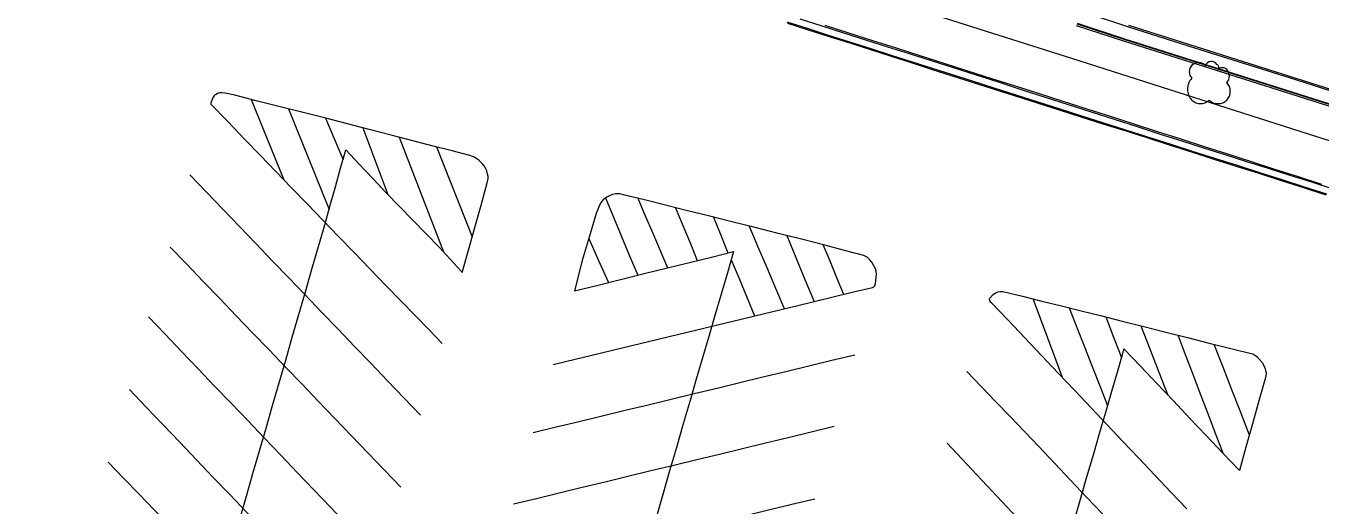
# Model space of a CAD drawing. Header units: metres. Extents: x 585772 to 587013, y 4140825 to 4141582.
# Drawn here: x 585828.4 to 585880.2, y 4140900.2 to 4140919.4 of the extents above; entities that cross this region are included whole.
import ezdxf

# ---------------------------------------------------------------- set-up
doc = ezdxf.new("R2010")
doc.units = ezdxf.units.M
doc.header["$MEASUREMENT"] = 0
for name, color, linetype, lineweight in [('BACK_OF_CURB', 5, 'Continuous', 30), ('BOTTOM_OF_CURB', 3, 'Continuous', 30), ('CONCRETE_BOTTOM', 9, 'Continuous', 30), ('CONCRETE_TOP', 204, 'Continuous', 30), ('FOOT_PATH', 2, 'Continuous', 30), ('GUTTER', 30, 'Continuous', 30), ('SINGLE_TREE', 3, 'Continuous', 30), ('TOP_OF_CURB', 1, 'Continuous', 30)]:
    doc.layers.add(name, color=color, linetype=linetype, lineweight=lineweight)
for name, color, linetype, lineweight, true_color in [('PARKING_PAINT_STRIPE', 254, 'Continuous', 30, 0xffbaf6), ('PAVED_PARKING', 191, 'Continuous', 30, 0xbaa8ff), ('PAVED_ROAD', 140, 'Continuous', 30, 0x38a9ff)]:
    doc.layers.add(name, color=color, linetype=linetype, lineweight=lineweight, true_color=true_color)

# ---------------------------------------------------------------- blocks, each defined once
blk = doc.blocks.new('SYM217')
at = {"layer": 'SINGLE_TREE'}
for centre, radius, start, end in [((-3.999321, 4.74055), 3.690934742593219, 134.999957, 225.000043), ((-3.999317, 4.740554), 3.690934742593219, 39.734283, 135.000043), ((1.220457, 6.480478), 2.460623161728812, 27.885514, 165.419776), ((2.960383, 6.480475), 1.230311580864406, 314.999957, 69.295265), ((5.570268, 3.870591), 2.460623161728812, 44.999957, 135.000043), ((4.70031, 3.000626), 3.690934742593219, 314.999957, 45.000043), ((-2.259399, -2.219148), 6.151557904322032, 134.999957, 225.000043), ((3.830349, -3.08911), 4.921246323457625, 314.999957, 45.000043), ((-3.129355, -3.089116), 4.921246323457625, 224.999957, 315.000043), ((3.830344, -3.089116), 4.921246323457627, 224.999957, 315.000043)]:
    blk.add_arc(centre, radius, start, end, dxfattribs=at)
blk = doc.blocks.new('SYM007')
at = {"layer": 'SINGLE_TREE', "xscale": 0.5, "yscale": 0.5, "zscale": 0.5}
blk.add_blockref('SYM217', (0, 0), dxfattribs=at)

msp = doc.modelspace()

# ---------------------------------------------------------------- linework, layer by layer
at = {"layer": 'BACK_OF_CURB'}
msp.add_polyline3d([(585882.651802, 4140915.538455, -18.488), (585878.742875, 4140916.780664, -18.52231), (585874.705104, 4140918.059472, -18.554302), (585872.306926, 4140918.821679, -18.570042), (585870.418368, 4140919.441492, -18.581733)], dxfattribs=at)
at = {"layer": 'BOTTOM_OF_CURB'}
msp.add_polyline3d([(585870.449103, 4140919.536653, -18.731733), (585872.337663, 4140918.916839, -18.720042), (585874.735345, 4140918.15479, -18.704302), (585878.773115, 4140916.875982, -18.67231), (585882.682205, 4140915.633722, -18.638)], dxfattribs=at)
at = {"layer": 'CONCRETE_BOTTOM'}
msp.add_polyline3d([(585880.68715, 4140912.896979, -18.451629), (585879.823197, 4140913.171307, -18.455), (585878.959244, 4140913.445636, -18.461), (585878.095291, 4140913.719964, -18.465), (585877.231339, 4140913.994292, -18.471), (585876.367386, 4140914.26862, -18.475), (585875.503433, 4140914.542948, -18.47525), (585874.63948, 4140914.817276, -18.477011), (585873.775527, 4140915.091604, -18.479345), (585872.855367, 4140915.387526, -18.48525), (585871.935208, 4140915.683448, -18.49475), (585871.015048, 4140915.979369, -18.50125), (585870.094888, 4140916.275291, -18.504), (585869.174728, 4140916.571212, -18.511), (585868.254568, 4140916.867134, -18.52), (585867.334408, 4140917.163055, -18.5315), (585866.414248, 4140917.458977, -18.54725), (585865.494088, 4140917.754898, -18.558405), (585864.618734, 4140918.032627, -18.564783), (585863.743379, 4140918.310357, -18.567), (585862.868024, 4140918.588086, -18.569), (585861.992669, 4140918.865815, -18.57475), (585861.117314, 4140919.143544, -18.579), (585860.241959, 4140919.421273, -18.582), (585859.366604, 4140919.699002, -18.5845)], dxfattribs=at)
at = {"layer": 'CONCRETE_TOP'}
msp.add_polyline3d([(585858.837529, 4140919.594899, -18.4095), (585859.64148, 4140919.338488, -18.411), (585860.491476, 4140919.067614, -18.408), (585861.341471, 4140918.796739, -18.404), (585862.191466, 4140918.525865, -18.402), (585863.041462, 4140918.254991, -18.399), (585863.840948, 4140917.998188, -18.396), (585864.640434, 4140917.741385, -18.38975), (585865.439921, 4140917.484583, -18.381), (585866.239407, 4140917.22778, -18.376), (585867.116274, 4140916.948744, -18.374), (585867.993141, 4140916.669708, -18.377), (585868.870008, 4140916.390672, -18.38225), (585869.746875, 4140916.111636, -18.383187), (585870.623742, 4140915.8326, -18.37925), (585871.500609, 4140915.553564, -18.37725), (585872.377476, 4140915.274528, -18.379), (585873.254342, 4140914.995492, -18.38), (585874.150002, 4140914.70971, -18.378), (585875.045662, 4140914.423929, -18.376), (585875.941321, 4140914.138147, -18.376), (585876.836981, 4140913.852366, -18.376), (585877.73264, 4140913.566584, -18.375), (585878.6283, 4140913.280803, -18.372), (585879.52396, 4140912.995022, -18.366), (585880.419619, 4140912.70924, -18.363)], dxfattribs=at)
at = {"layer": 'FOOT_PATH'}
for points in [[(585809.025286, 4140938.70878, -18.315223), (585808.686996, 4140937.429783, -18.305286), (585810.852172, 4140936.866689, -18.328053), (585816.379588, 4140935.242917, -18.394279), (585818.274694, 4140934.662041, -18.417296), (585822.153612, 4140933.361121, -18.466511), (585829.080324, 4140931.259985, -18.559), (585833.310039, 4140929.879397, -18.608), (585842.184778, 4140927.109396, -18.68), (585848.012732, 4140925.209448, -18.655), (585852.391636, 4140923.797598, -18.622236), (585862.006147, 4140920.755942, -18.559463), (585870.221631, 4140918.147548, -18.507298), (585879.682543, 4140915.117615, -18.452666), (585889.889905, 4140911.862795, -18.392945), (585904.64993, 4140907.224992, -18.300933), (585912.53133, 4140904.876484, -18.202647)], [(585860.3497, 4140919.461679, -18.606), (585861.302069, 4140919.157781, -18.6015), (585862.254438, 4140918.853883, -18.596), (585863.206807, 4140918.549985, -18.588), (585864.159176, 4140918.246087, -18.579), (585865.111545, 4140917.942189, -18.572625), (585866.063914, 4140917.63829, -18.5635), (585867.016283, 4140917.334392, -18.55175), (585867.968652, 4140917.030494, -18.54475), (585868.921021, 4140916.726596, -18.5415), (585869.87339, 4140916.422698, -18.534), (585870.825759, 4140916.1188, -18.526), (585871.765113, 4140915.816496, -18.518), (585872.704467, 4140915.514192, -18.505), (585873.643822, 4140915.211888, -18.497), (585874.583176, 4140914.909584, -18.491), (585875.52253, 4140914.60728, -18.489), (585876.461884, 4140914.304975, -18.485), (585877.401238, 4140914.002671, -18.477), (585878.340592, 4140913.700367, -18.46675), (585879.279946, 4140913.398063, -18.46), (585880.219301, 4140913.095759, -18.454)]]:
    msp.add_polyline3d(points, dxfattribs=at)
at = {"layer": 'GUTTER'}
msp.add_polyline3d([(585870.605613, 4140920.021238, -18.702), (585872.494184, 4140919.401421, -18.688), (585874.889343, 4140918.640173, -18.669621), (585878.927103, 4140917.361369, -18.637005), (585882.837024, 4140916.118844, -18.602)], dxfattribs=at)
at = {"layer": 'PARKING_PAINT_STRIPE'}
for p, q in [((585837.419143, 4140916.489591, -18.250723), (585838.722626, 4140913.275355, -18.22449)), ((585838.910737, 4140916.111378, -18.252363), (585840.529958, 4140912.083918, -18.218034)), ((585840.393712, 4140915.735351, -18.255981), (585841.08898, 4140914.074953, -18.238612)), ((585841.880345, 4140915.350933, -18.259406), (585842.878484, 4140912.680128, -18.236632)), ((585845.113861, 4140910.37654, -18.225176), (585843.34676, 4140914.971715, -18.261389)), ((585844.823011, 4140914.589674, -18.265323), (585846.249521, 4140910.985813, -18.239203))]:
    msp.add_line(p, q, dxfattribs=at)
at = {"layer": 'PARKING_PAINT_STRIPE', "extrusion": (-0.7217651868285192, -0.6921380029173321, 1.12053586e-08), "elevation": -3288918.86094, "flags": 128}
msp.add_lwpolyline([(-2583288.53582, -18.177146), (-2583287.584772, -18.167146), (-2583286.633723, -18.158146), (-2583285.682675, -18.152146), (-2583284.731627, -18.146146), (-2583283.780578, -18.142146), (-2583282.82953, -18.136146), (-2583281.878482, -18.127146), (-2583280.927433, -18.119146), (-2583279.976385, -18.111146), (-2583279.025337, -18.101146), (-2583278.074288, -18.092146), (-2583277.12324, -18.084146), (-2583276.172192, -18.076146), (-2583275.221143, -18.067146)], dxfattribs=at)
at = {"layer": 'PARKING_PAINT_STRIPE', "extrusion": (0.9229198388092084, 0.3849921702221809, 4.95e-14), "elevation": 2134912.952929, "flags": 128}
msp.add_lwpolyline([(3596182.065725, -18.278), (3596181.227599, -18.268), (3596180.389473, -18.258), (3596179.551346, -18.247), (3596178.71322, -18.236)], dxfattribs=at)
at = {"layer": 'PARKING_PAINT_STRIPE', "extrusion": (0.9192401189543046, 0.393697350390952, 1.408409637e-07), "elevation": 2168805.75857, "flags": 128}
msp.add_lwpolyline([(3575844.203094, -18.585457), (3575843.445488, -18.576457), (3575842.687883, -18.566457), (3575841.930277, -18.557457), (3575841.172671, -18.549457)], dxfattribs=at)
at = {"layer": 'PARKING_PAINT_STRIPE', "extrusion": (-1.4321186e-09, 0.0127606366074308, 0.999918579762059), "elevation": 52822.395871, "flags": 128}
msp.add_lwpolyline([(585854.383879, 4140575.233325), (585854.673448, 4140574.528031), (585854.963016, 4140573.822737), (585855.252585, 4140573.117443)], dxfattribs=at)
at = {"layer": 'PARKING_PAINT_STRIPE', "extrusion": (0.928451191643283, 0.3714544181136315, 1.770880517e-07), "elevation": 2082098.588139, "flags": 128}
msp.add_lwpolyline([(3627015.705054, -18.650715), (3627014.934319, -18.640715), (3627014.163583, -18.629715)], dxfattribs=at)
at = {"layer": 'PARKING_PAINT_STRIPE', "extrusion": (0.9208046442224425, 0.3900241110218383, 7.70759081e-08), "elevation": 2154515.445838, "flags": 128}
msp.add_lwpolyline([(3584471.976608, -18.453061), (3584471.080694, -18.438061), (3584470.184781, -18.421061), (3584469.288867, -18.404061), (3584468.392953, -18.388061)], dxfattribs=at)
at = {"layer": 'PARKING_PAINT_STRIPE', "extrusion": (0.9140285862391001, 0.4056497794124496, 6.189724581e-07), "elevation": 2215244.086466, "flags": 128}
msp.add_lwpolyline([(3547260.658813, -19.621175), (3547259.695245, -19.613175), (3547258.731677, -19.604175)], dxfattribs=at)
at = {"layer": 'PARKING_PAINT_STRIPE', "extrusion": (-0.9247862197214685, -0.3804871191161077, 2.57053147e-08), "elevation": -2117357.490527, "flags": 128}
msp.add_lwpolyline([(-3606545.721862, -18.227573), (-3606544.772524, -18.211573), (-3606543.823186, -18.194573), (-3606542.873849, -18.178573)], dxfattribs=at)
at = {"layer": 'PARKING_PAINT_STRIPE', "extrusion": (0.7216822236370671, 0.6922245069962903, 3.92878805e-08), "elevation": 3289225.897222, "flags": 128}
msp.add_lwpolyline([(2582892.778541, -18.308227), (2582891.826929, -18.303227), (2582890.875317, -18.300227), (2582889.923705, -18.297227), (2582888.972093, -18.293227), (2582888.020482, -18.287227), (2582887.06887, -18.281227), (2582886.117258, -18.274227), (2582885.165646, -18.268227), (2582884.214034, -18.263227), (2582883.262422, -18.258227), (2582882.31081, -18.254227), (2582881.359199, -18.254227), (2582880.407587, -18.255227), (2582879.455975, -18.255227)], dxfattribs=at)
at = {"layer": 'PARKING_PAINT_STRIPE', "extrusion": (-0.9239092699833218, -0.3826116318648813, 7.600408867e-07), "elevation": -2125642.339562, "flags": 128}
msp.add_lwpolyline([(-3601666.646173, -16.624425), (-3601667.362556, -16.638425), (-3601668.078939, -16.651425), (-3601668.795322, -16.665425)], dxfattribs=at)
at = {"layer": 'PARKING_PAINT_STRIPE', "extrusion": (-0.9239296456911674, -0.3825624260338949, 2.340487552e-07), "elevation": -2125446.89527, "flags": 128}
msp.add_lwpolyline([(-3601782.848154, -17.761542), (-3601782.038638, -17.749542), (-3601781.229123, -17.736542), (-3601780.419607, -17.723542)], dxfattribs=at)
at = {"layer": 'PARKING_PAINT_STRIPE', "extrusion": (0.9373214898247129, 0.3484658157018845, 3.57559869e-08), "elevation": 1992112.367553, "flags": 128}
msp.add_lwpolyline([(3677203.96561, -18.27823), (3677204.803309, -18.29323), (3677205.641008, -18.30823), (3677206.478707, -18.32123), (3677207.316406, -18.33323)], dxfattribs=at)
at = {"layer": 'PARKING_PAINT_STRIPE', "extrusion": (-0.7230727183796035, -0.6907719188959014, 7.1865981e-08), "elevation": -3284022.898748, "flags": 128}
msp.add_lwpolyline([(-2589500.249624, -17.94099), (-2589499.292157, -17.93299), (-2589498.334691, -17.92824), (-2589497.377224, -17.92599), (-2589496.419758, -17.92399), (-2589495.462291, -17.91899), (-2589494.504825, -17.91299), (-2589493.547358, -17.90899), (-2589492.589892, -17.90899), (-2589491.632426, -17.90899), (-2589490.674959, -17.90599), (-2589489.717493, -17.90399), (-2589488.760026, -17.90399), (-2589487.80256, -17.90199), (-2589486.845093, -17.89899)], dxfattribs=at)
at = {"layer": 'PARKING_PAINT_STRIPE', "extrusion": (0.931207036694823, 0.3644906786325901, 2.81779852e-08), "elevation": 2054888.804513, "flags": 128}
msp.add_lwpolyline([(3642498.601753, -18.323903), (3642497.76241, -18.309903), (3642496.923068, -18.294903), (3642496.083726, -18.277903), (3642495.244384, -18.260903), (3642494.405041, -18.242903)], dxfattribs=at)
at = {"layer": 'PARKING_PAINT_STRIPE', "extrusion": (0.934654783033392, 0.3555565166788579, 2e-16), "elevation": 2019914.434965, "flags": 128}
msp.add_lwpolyline([(3662008.79792, -18.267), (3662007.931665, -18.251), (3662007.065411, -18.234)], dxfattribs=at)
at = {"layer": 'PARKING_PAINT_STRIPE', "extrusion": (0.9328984399856899, 0.3601395572167239, 9.00910365e-08), "elevation": 2037864.57108, "flags": 128}
msp.add_lwpolyline([(3652050.035411, -18.447593), (3652049.044344, -18.431593), (3652048.053277, -18.412593), (3652047.062211, -18.392593)], dxfattribs=at)
at = {"layer": 'PARKING_PAINT_STRIPE', "extrusion": (0.9346767934869177, 0.3554986522014014, 3.02206622e-08), "elevation": 2019690.15803, "flags": 128}
msp.add_lwpolyline([(3662127.076533, -18.228036), (3662127.919487, -18.247036), (3662128.762441, -18.266036), (3662129.605395, -18.282036), (3662130.448349, -18.297036), (3662131.291304, -18.311036), (3662132.134258, -18.327036)], dxfattribs=at)
at = {"layer": 'PARKING_PAINT_STRIPE', "extrusion": (-0.2348590713872412, 0.9720294319551864, 1.67318254e-08), "elevation": 3887487.852012, "flags": 128}
msp.add_lwpolyline([(-1542004.076688, -18.252045), (-1542003.130678, -18.247045), (-1542002.184667, -18.242045), (-1542001.238657, -18.238045), (-1542000.292646, -18.235045), (-1541999.346636, -18.234045), (-1541998.400625, -18.231795), (-1541997.454615, -18.227045), (-1541996.508604, -18.219045), (-1541995.562594, -18.208045), (-1541994.616583, -18.196045), (-1541993.670573, -18.185045), (-1541992.724562, -18.175045), (-1541991.778552, -18.165045), (-1541990.832541, -18.155045)], dxfattribs=at)
at = {"layer": 'PARKING_PAINT_STRIPE', "extrusion": (0.9317676394161599, 0.3630551833218154, 1.41812271e-08), "elevation": 2049277.85384, "flags": 128}
msp.add_lwpolyline([(3645657.562635, -18.296061), (3645656.588267, -18.280061), (3645655.6139, -18.262061), (3645654.639532, -18.241061), (3645653.665165, -18.221061)], dxfattribs=at)
at = {"layer": 'PARKING_PAINT_STRIPE', "extrusion": (0.2355949604719498, -0.9718513335897728, 1.71966269e-08), "elevation": -3886316.647127, "flags": 128}
msp.add_lwpolyline([(1544945.498083, -18.073168), (1544944.555751, -18.064168), (1544943.613419, -18.055168), (1544942.671087, -18.048168), (1544941.728755, -18.040168), (1544940.786423, -18.033168), (1544939.844091, -18.028168), (1544938.901759, -18.022168), (1544937.959428, -18.016168), (1544937.017096, -18.013168), (1544936.074764, -18.011168), (1544935.132432, -18.011168), (1544934.1901, -18.013168), (1544933.247768, -18.015168), (1544932.305436, -18.018168)], dxfattribs=at)
at = {"layer": 'PARKING_PAINT_STRIPE', "extrusion": (-0.2344673772828949, 0.972123988486078, 1.32491182e-08), "elevation": 3888103.664345, "flags": 128}
msp.add_lwpolyline([(-1540421.300962, -18.143514), (-1540422.250527, -18.140514), (-1540423.200092, -18.135264), (-1540424.149657, -18.127514), (-1540425.099221, -18.119514), (-1540426.048786, -18.115514), (-1540426.998351, -18.112514), (-1540427.947916, -18.110514), (-1540428.89748, -18.108514), (-1540429.847045, -18.107514), (-1540430.79661, -18.108514), (-1540431.746175, -18.111514), (-1540432.695739, -18.114514), (-1540433.645304, -18.119514), (-1540434.594869, -18.125514)], dxfattribs=at)
at = {"layer": 'PARKING_PAINT_STRIPE'}
for points in [[(585836.964339, 4140899.689384, -18.161), (585837.226287, 4140900.598893, -18.156), (585837.488234, 4140901.508402, -18.15), (585837.750182, 4140902.417911, -18.146), (585838.01213, 4140903.32742, -18.144), (585838.274078, 4140904.236929, -18.144), (585838.536026, 4140905.146438, -18.145), (585838.797974, 4140906.055947, -18.147), (585839.059922, 4140906.965456, -18.151), (585839.32187, 4140907.874964, -18.157), (585839.583818, 4140908.784473, -18.166), (585839.845765, 4140909.693982, -18.176437), (585840.107713, 4140910.603491, -18.18975), (585840.369661, 4140911.513, -18.208), (585840.577338, 4140912.252671, -18.221), (585840.785015, 4140912.992342, -18.23), (585840.992692, 4140913.732012, -18.236705), (585841.20037, 4140914.471683, -18.240818), (585841.73807, 4140913.896702, -18.241), (585842.27577, 4140913.321722, -18.239), (585842.81347, 4140912.746742, -18.237), (585843.344118, 4140912.203036, -18.234), (585843.874766, 4140911.659331, -18.232), (585844.405415, 4140911.115626, -18.231), (585844.936063, 4140910.571921, -18.227), (585845.813124, 4140909.608124, -18.218), (585845.850348, 4140909.565774, -18.218), (585846.102047, 4140910.461181, -18.231), (585846.353746, 4140911.356589, -18.245), (585846.605446, 4140912.251996, -18.255), (585846.857145, 4140913.147404, -18.265), (585846.89023, 4140913.310506, -18.267), (585846.887598, 4140913.410598, -18.268), (585846.86992, 4140913.503917, -18.269), (585846.841335, 4140913.631854, -18.27), (585846.803723, 4140913.716142, -18.27), (585846.733013, 4140913.827523, -18.271), (585846.648763, 4140913.926862, -18.271), (585846.521776, 4140914.056798, -18.271), (585846.442039, 4140914.113994, -18.272), (585846.300618, 4140914.187746, -18.271), (585846.153203, 4140914.240779, -18.271), (585845.450239, 4140914.425159, -18.268), (585844.747274, 4140914.609539, -18.265), (585843.877684, 4140914.834417, -18.262), (585843.008094, 4140915.059294, -18.261), (585842.138504, 4140915.284172, -18.26), (585841.268914, 4140915.50905, -18.258), (585840.399325, 4140915.733928, -18.256), (585839.48985, 4140915.964537, -18.253), (585838.580375, 4140916.195146, -18.252), (585837.670901, 4140916.425754, -18.251), (585836.761426, 4140916.656363, -18.25), (585836.369135, 4140916.745919, -18.25), (585836.237494, 4140916.759089, -18.25), (585836.161142, 4140916.753821, -18.25), (585836.103219, 4140916.738017, -18.25), (585836.074258, 4140916.722213, -18.25), (585836.016336, 4140916.693239, -18.249), (585835.979477, 4140916.669533, -18.249), (585835.934719, 4140916.627389, -18.249), (585835.884695, 4140916.564173, -18.249), (585835.850092, 4140916.483272, -18.248), (585835.809471, 4140916.379417, -18.247), (585835.800444, 4140916.352324, -18.246), (585835.79894, 4140916.334263, -18.246), (585835.79894, 4140916.326737, -18.246), (585835.807967, 4140916.298139, -18.246), (585836.481359, 4140915.599611, -18.23825), (585837.154752, 4140914.901084, -18.233), (585837.781062, 4140914.251663, -18.23), (585838.407373, 4140913.602242, -18.226), (585839.033683, 4140912.95282, -18.223), (585839.659994, 4140912.303399, -18.219), (585840.286304, 4140911.653978, -18.214), (585840.912615, 4140911.004557, -18.207), (585841.538925, 4140910.355136, -18.198), (585842.165235, 4140909.705715, -18.19), (585842.791546, 4140909.056293, -18.181), (585843.417856, 4140908.406872, -18.173), (585843.961151, 4140907.84605, -18.167), (585844.504446, 4140907.285227, -18.159), (585845.047741, 4140906.724404, -18.153)], [(585849.485197, 4140905.881387, -18.158), (585850.42518, 4140906.108465, -18.167), (585851.365163, 4140906.335542, -18.175), (585852.305145, 4140906.56262, -18.181), (585853.245128, 4140906.789698, -18.188), (585854.185111, 4140907.016776, -18.195), (585855.125094, 4140907.243854, -18.202), (585856.065077, 4140907.470932, -18.211), (585857.00506, 4140907.698009, -18.218), (585857.945042, 4140907.925087, -18.221), (585858.885025, 4140908.152165, -18.225), (585859.825008, 4140908.379243, -18.231), (585860.638179, 4140908.573533, -18.237), (585861.451349, 4140908.767823, -18.242), (585862.26452, 4140908.962113, -18.248), (585862.31492, 4140908.982433, -18.249), (585862.332974, 4140908.994474, -18.249), (585862.357045, 4140909.030597, -18.25), (585862.384126, 4140909.122411, -18.252), (585862.417647, 4140909.474074, -18.261), (585862.412382, 4140909.613676, -18.264), (585862.386053, 4140909.703232, -18.266), (585862.233349, 4140909.977168, -18.272), (585862.146466, 4140910.079894, -18.275), (585862.043786, 4140910.177352, -18.277), (585861.91741, 4140910.240568, -18.278), (585861.135954, 4140910.447646, -18.28), (585860.354498, 4140910.654723, -18.281), (585859.424386, 4140910.88859, -18.282), (585858.494274, 4140911.122456, -18.283), (585857.564162, 4140911.356323, -18.285), (585856.63405, 4140911.590189, -18.284), (585855.703938, 4140911.824055, -18.283), (585854.86717, 4140912.033268, -18.281), (585854.030401, 4140912.242481, -18.281), (585853.193633, 4140912.451693, -18.283), (585852.356865, 4140912.660906, -18.284), (585852.156276, 4140912.704203, -18.284), (585851.985142, 4140912.704203, -18.283), (585851.866665, 4140912.685765, -18.282), (585851.737657, 4140912.635719, -18.281), (585851.634976, 4140912.580404, -18.279), (585851.553359, 4140912.52509, -18.277), (585851.471741, 4140912.456606, -18.276), (585851.416452, 4140912.38022, -18.274), (585851.347998, 4140912.26169, -18.272), (585851.21574, 4140911.925197, -18.266), (585850.934685, 4140910.980249, -18.253479), (585850.653631, 4140910.035301, -18.244181), (585850.350764, 4140908.824371, -18.233079), (585851.296168, 4140909.058797, -18.230288), (585852.241572, 4140909.293223, -18.231), (585853.186976, 4140909.527649, -18.236), (585854.067241, 4140909.745304, -18.241687), (585854.947505, 4140909.962959, -18.244116), (585855.827769, 4140910.180614, -18.245935), (585856.708033, 4140910.398268, -18.244324), (585856.459107, 4140909.547116, -18.239377), (585856.210182, 4140908.695963, -18.230656), (585855.961256, 4140907.84481, -18.218), (585855.712331, 4140906.993658, -18.201), (585855.463405, 4140906.142505, -18.186), (585855.214479, 4140905.291352, -18.172), (585854.965554, 4140904.440199, -18.153525), (585854.693423, 4140903.498506, -18.13), (585854.421292, 4140902.556813, -18.108859), (585854.149161, 4140901.61512, -18.090863), (585853.87703, 4140900.673427, -18.076582), (585853.604899, 4140899.731734, -18.066412)], [(585874.831559, 4140900.092675, -18.131), (585874.192143, 4140900.769393, -18.138), (585873.552727, 4140901.446112, -18.144), (585872.913311, 4140902.122831, -18.149), (585872.273895, 4140902.79955, -18.156), (585871.63448, 4140903.476268, -18.1665), (585870.995064, 4140904.152987, -18.18), (585870.355648, 4140904.829706, -18.194), (585869.686513, 4140905.536219, -18.208), (585869.017378, 4140906.242732, -18.219), (585868.348243, 4140906.949245, -18.23), (585867.679108, 4140907.655758, -18.243), (585867.009973, 4140908.362272, -18.255), (585866.957316, 4140908.428122, -18.257), (585866.939048, 4140908.465643, -18.258), (585866.936469, 4140908.487145, -18.258), (585866.937328, 4140908.505206, -18.258), (585866.952803, 4140908.533589, -18.259), (585867.079071, 4140908.677169, -18.261), (585867.140754, 4140908.722323, -18.263), (585867.205447, 4140908.758447, -18.263), (585867.274652, 4140908.782529, -18.264), (585867.349876, 4140908.79758, -18.264), (585867.471738, 4140908.802096, -18.265), (585868.253932, 4140908.608233, -18.264), (585869.036127, 4140908.414371, -18.265), (585869.818321, 4140908.220509, -18.265), (585870.600515, 4140908.026646, -18.266), (585871.382709, 4140907.832784, -18.265), (585872.249696, 4140907.613762, -18.264), (585873.116684, 4140907.39474, -18.264), (585873.983672, 4140907.175718, -18.264), (585874.850659, 4140906.956696, -18.264), (585875.717647, 4140906.737674, -18.267), (585876.584634, 4140906.518652, -18.269), (585877.451622, 4140906.29963, -18.27), (585877.538999, 4140906.26687, -18.27), (585877.633781, 4140906.193118, -18.268), (585877.739094, 4140906.079856, -18.266), (585877.836508, 4140905.95079, -18.263), (585877.918126, 4140905.808554, -18.26), (585877.962884, 4140905.703194, -18.257), (585877.994478, 4140905.5952, -18.254), (585878.005009, 4140905.500376, -18.252), (585877.969795, 4140905.355835, -18.248), (585877.710503, 4140904.425991, -18.229882), (585877.45121, 4140903.496148, -18.212629), (585877.191918, 4140902.566304, -18.200086), (585876.932626, 4140901.636461, -18.192065), (585876.272256, 4140902.33132, -18.188616), (585875.611887, 4140903.026179, -18.189391), (585874.951518, 4140903.721038, -18.194), (585874.291148, 4140904.415896, -18.202547), (585873.630779, 4140905.110755, -18.207181), (585872.970409, 4140905.805614, -18.207135), (585872.31004, 4140906.500473, -18.202454), (585872.064693, 4140905.649987, -18.194999), (585871.819347, 4140904.799501, -18.186801), (585871.574, 4140903.949015, -18.174613), (585871.328654, 4140903.098529, -18.159), (585871.083307, 4140902.248043, -18.146), (585870.823839, 4140901.362777, -18.132), (585870.564371, 4140900.477511, -18.116), (585870.304903, 4140899.592245, -18.095)], [(585866.03005, 4140905.598921, -18.186), (585866.606606, 4140904.99661, -18.176), (585867.183163, 4140904.394299, -18.166), (585867.759719, 4140903.791987, -18.16), (585868.336275, 4140903.189676, -18.154), (585868.912831, 4140902.587365, -18.147), (585869.548148, 4140901.914421, -18.138), (585870.183464, 4140901.241477, -18.129), (585870.818781, 4140900.568533, -18.12), (585871.454097, 4140899.895589, -18.11), (585872.089414, 4140899.222645, -18.097), (585872.724731, 4140898.5497, -18.084), (585873.360047, 4140897.876756, -18.072), (585873.995364, 4140897.203812, -18.06), (585874.63068, 4140896.530868, -18.048), (585875.265997, 4140895.857924, -18.038)], [(585832.548361, 4140904.875902, -18.172), (585833.218842, 4140904.172531, -18.166), (585833.889323, 4140903.46916, -18.162), (585834.559805, 4140902.76579, -18.162), (585835.230286, 4140902.062419, -18.163), (585835.900767, 4140901.359048, -18.162), (585836.571249, 4140900.655677, -18.16), (585837.24173, 4140899.952306, -18.159), (585837.912211, 4140899.248935, -18.159), (585838.553702, 4140898.573595, -18.156), (585839.195193, 4140897.898255, -18.149), (585839.836684, 4140897.222915, -18.14), (585840.478175, 4140896.547575, -18.134), (585841.119666, 4140895.872235, -18.127), (585841.761157, 4140895.196895, -18.121)], [(585874.385252, 4140892.998334, -17.974), (585873.801892, 4140893.620252, -17.98), (585873.218533, 4140894.242171, -17.989), (585872.635174, 4140894.864089, -18), (585872.051815, 4140895.486007, -18.011), (585871.468455, 4140896.107925, -18.017), (585870.885096, 4140896.729843, -18.025), (585870.278235, 4140897.37435, -18.037), (585869.671373, 4140898.018858, -18.049), (585869.064512, 4140898.663365, -18.062), (585868.45765, 4140899.307872, -18.077), (585867.850789, 4140899.952379, -18.09), (585867.243927, 4140900.596886, -18.099), (585866.637066, 4140901.241393, -18.109), (585866.030204, 4140901.8859, -18.122), (585865.249355, 4140902.723338, -18.141)], [(585831.699246, 4140901.96466, -18.187), (585832.315433, 4140901.325569, -18.184), (585832.931621, 4140900.686479, -18.183), (585833.547808, 4140900.047389, -18.182), (585834.163995, 4140899.408299, -18.181), (585834.780182, 4140898.769209, -18.18), (585835.39637, 4140898.130119, -18.178), (585836.082989, 4140897.409745, -18.173), (585836.769608, 4140896.689372, -18.165562), (585837.456226, 4140895.968998, -18.16125), (585838.142845, 4140895.248625, -18.161), (585838.829464, 4140894.528251, -18.16), (585839.516083, 4140893.807877, -18.161), (585840.202702, 4140893.087504, -18.163), (585840.889321, 4140892.36713, -18.163)]]:
    msp.add_polyline3d(points, dxfattribs=at)
at = {"layer": 'PAVED_PARKING'}
msp.add_polyline3d([(585880.404329, 4140912.661636, -18.376), (585879.508683, 4140912.947413, -18.379), (585878.613037, 4140913.23319, -18.382), (585877.717391, 4140913.518967, -18.387), (585876.821745, 4140913.804744, -18.389), (585875.9261, 4140914.090521, -18.39), (585875.030454, 4140914.376298, -18.39), (585874.134808, 4140914.662075, -18.391), (585873.239162, 4140914.947852, -18.389), (585872.362289, 4140915.22689, -18.386), (585871.485417, 4140915.505927, -18.387), (585870.608544, 4140915.784965, -18.39), (585869.731671, 4140916.064003, -18.39), (585868.854799, 4140916.343041, -18.388), (585867.977926, 4140916.622079, -18.385), (585867.101053, 4140916.901117, -18.382), (585866.22418, 4140917.180155, -18.383569), (585865.424692, 4140917.436958, -18.388), (585864.625203, 4140917.693762, -18.395), (585863.825714, 4140917.950565, -18.402), (585863.026225, 4140918.207369, -18.406), (585862.195974, 4140918.472041, -18.41), (585861.365722, 4140918.736713, -18.414), (585860.53547, 4140919.001386, -18.417), (585859.705219, 4140919.266058, -18.419), (585858.874967, 4140919.53073, -18.421)], dxfattribs=at)
at = {"layer": 'PAVED_ROAD'}
msp.add_polyline3d([(585882.852528, 4140916.167424, -18.586776), (585878.942524, 4140917.409975, -18.619991), (585874.904764, 4140918.68878, -18.65), (585872.509858, 4140919.449947, -18.67)], dxfattribs=at)
at = {"layer": 'TOP_OF_CURB'}
msp.add_polyline3d([(585882.672629, 4140915.603718, -18.488), (585878.763591, 4140916.845962, -18.52231), (585874.725821, 4140918.12477, -18.554302), (585872.327982, 4140918.886869, -18.570042), (585870.439423, 4140919.506682, -18.581733)], dxfattribs=at)

# ---------------------------------------------------------------- block references
at = {"layer": 'SINGLE_TREE', "xscale": 0.2, "yscale": 0.2, "zscale": 0.2}
msp.add_blockref('SYM007', (585875.6923, 4140917.1217, -18.4838), dxfattribs=at)

doc.saveas('drawing.dxf')
